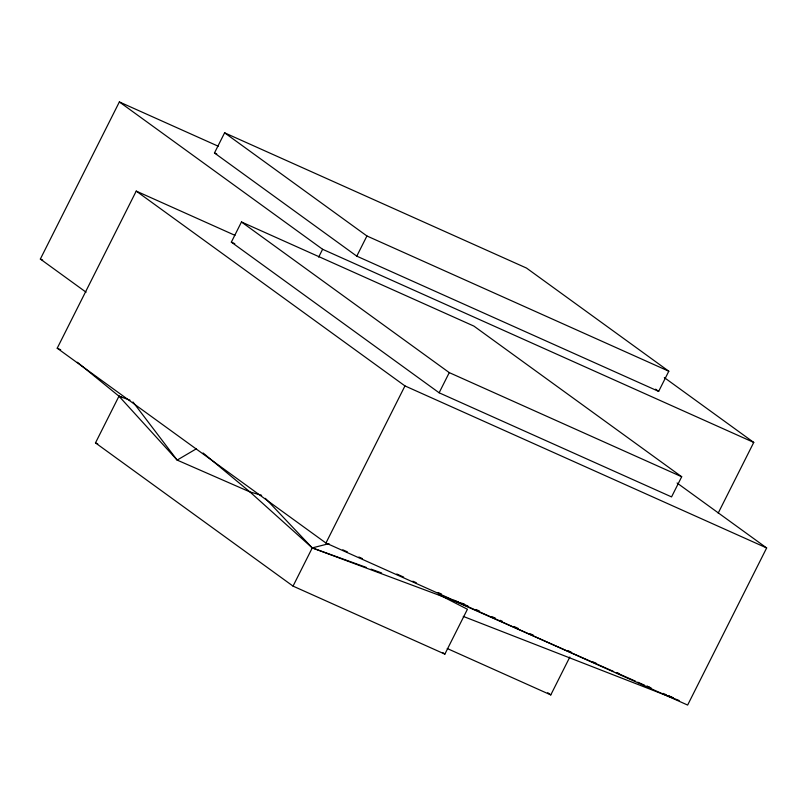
<?xml version="1.0" encoding="UTF-8"?>
<svg xmlns="http://www.w3.org/2000/svg" width="807" height="807" viewBox="0 0 807 807"><rect width="100%" height="100%" fill="white"/><g stroke="black" fill="none" stroke-linecap="round" stroke-linejoin="round"><path stroke-width="1.21" d="M86.077 292.205L40.35 259.047L119.365 101.934L218.243 146.228M677.073 483.01L766.65 547.953L687.635 705.066L325.947 543.03L57.216 348.21L136.232 191.098L234.978 235.341M214.46 152.977L224.608 132.812L526.487 268.055L668.801 371.22L658.653 391.395L356.775 256.152L214.46 152.977L216.76 154.006M438.766 594.588L467.424 609.255L444.859 654.124L293.042 586.114L95.478 442.892L118.972 396.187L77.351 362.252M231.337 242.14L241.475 221.975L473.901 326.099L681.693 476.745L671.555 496.91L439.129 392.787L231.337 242.14L234.787 243.684M318.664 257.14L322.608 249.282L119.365 101.934M356.775 256.152L366.923 235.977L224.608 132.812M293.042 586.114L312.259 547.903L329.004 543.646M325.947 543.03L404.963 385.917L136.232 191.098M439.129 392.787L449.267 372.612L241.475 221.975M447.239 648.525L550.788 694.918L569.843 657.009M718.19 513.131L753.748 442.428L664.322 377.595M196.303 448.833L177.147 460.091L118.972 396.187L121.363 396.963M261.639 495.316L249.948 491.937L177.147 460.091L132.973 401.977M129.998 400.171L118.972 396.187L122.281 397.579M366.328 567.432L312.259 547.903L249.948 491.937L203.102 452.979M371.028 569.127L381.61 572.95M467.939 605.976L312.259 547.903L265.372 498.353M463.238 616.397L679.121 700.496M454.099 600.237L458.719 602.133M461.029 603.081L464.499 604.514M442.488 595.778L613.643 671.515M615.943 672.534L635.462 681.179M637.762 682.187L644.652 685.244M646.952 686.263L651.552 688.29M663.031 693.374L666.481 694.898M366.923 235.977L668.801 371.22M322.608 249.282L753.748 442.428M449.267 372.612L681.693 476.745M404.963 385.917L766.65 547.953M40.35 259.047L42.65 260.076M57.216 348.21L60.666 349.754M342.783 549.819L347.383 551.877M358.863 557.022L362.313 558.565M396.762 573.999L403.651 577.086M412.841 581.201L416.291 582.745M438.11 592.52L441.55 594.063M462.229 603.323L464.519 604.352M476.009 609.497L479.449 611.04M492.068 616.699L495.518 618.243M500.108 620.29L502.398 621.319M513.877 626.464L518.467 628.522M529.937 633.656L533.387 635.2M567.805 650.624L571.245 652.167M593.054 661.932L596.494 663.475M617.153 672.735L619.443 673.754M646.982 686.101L650.432 687.635M95.478 442.892L97.768 443.911M655.607 389.176L658.653 391.395M547.721 692.699L550.788 694.918M442.851 652.671L444.859 654.124M673.371 697.954L668.781 695.916L673.381 697.924"/></g></svg>
